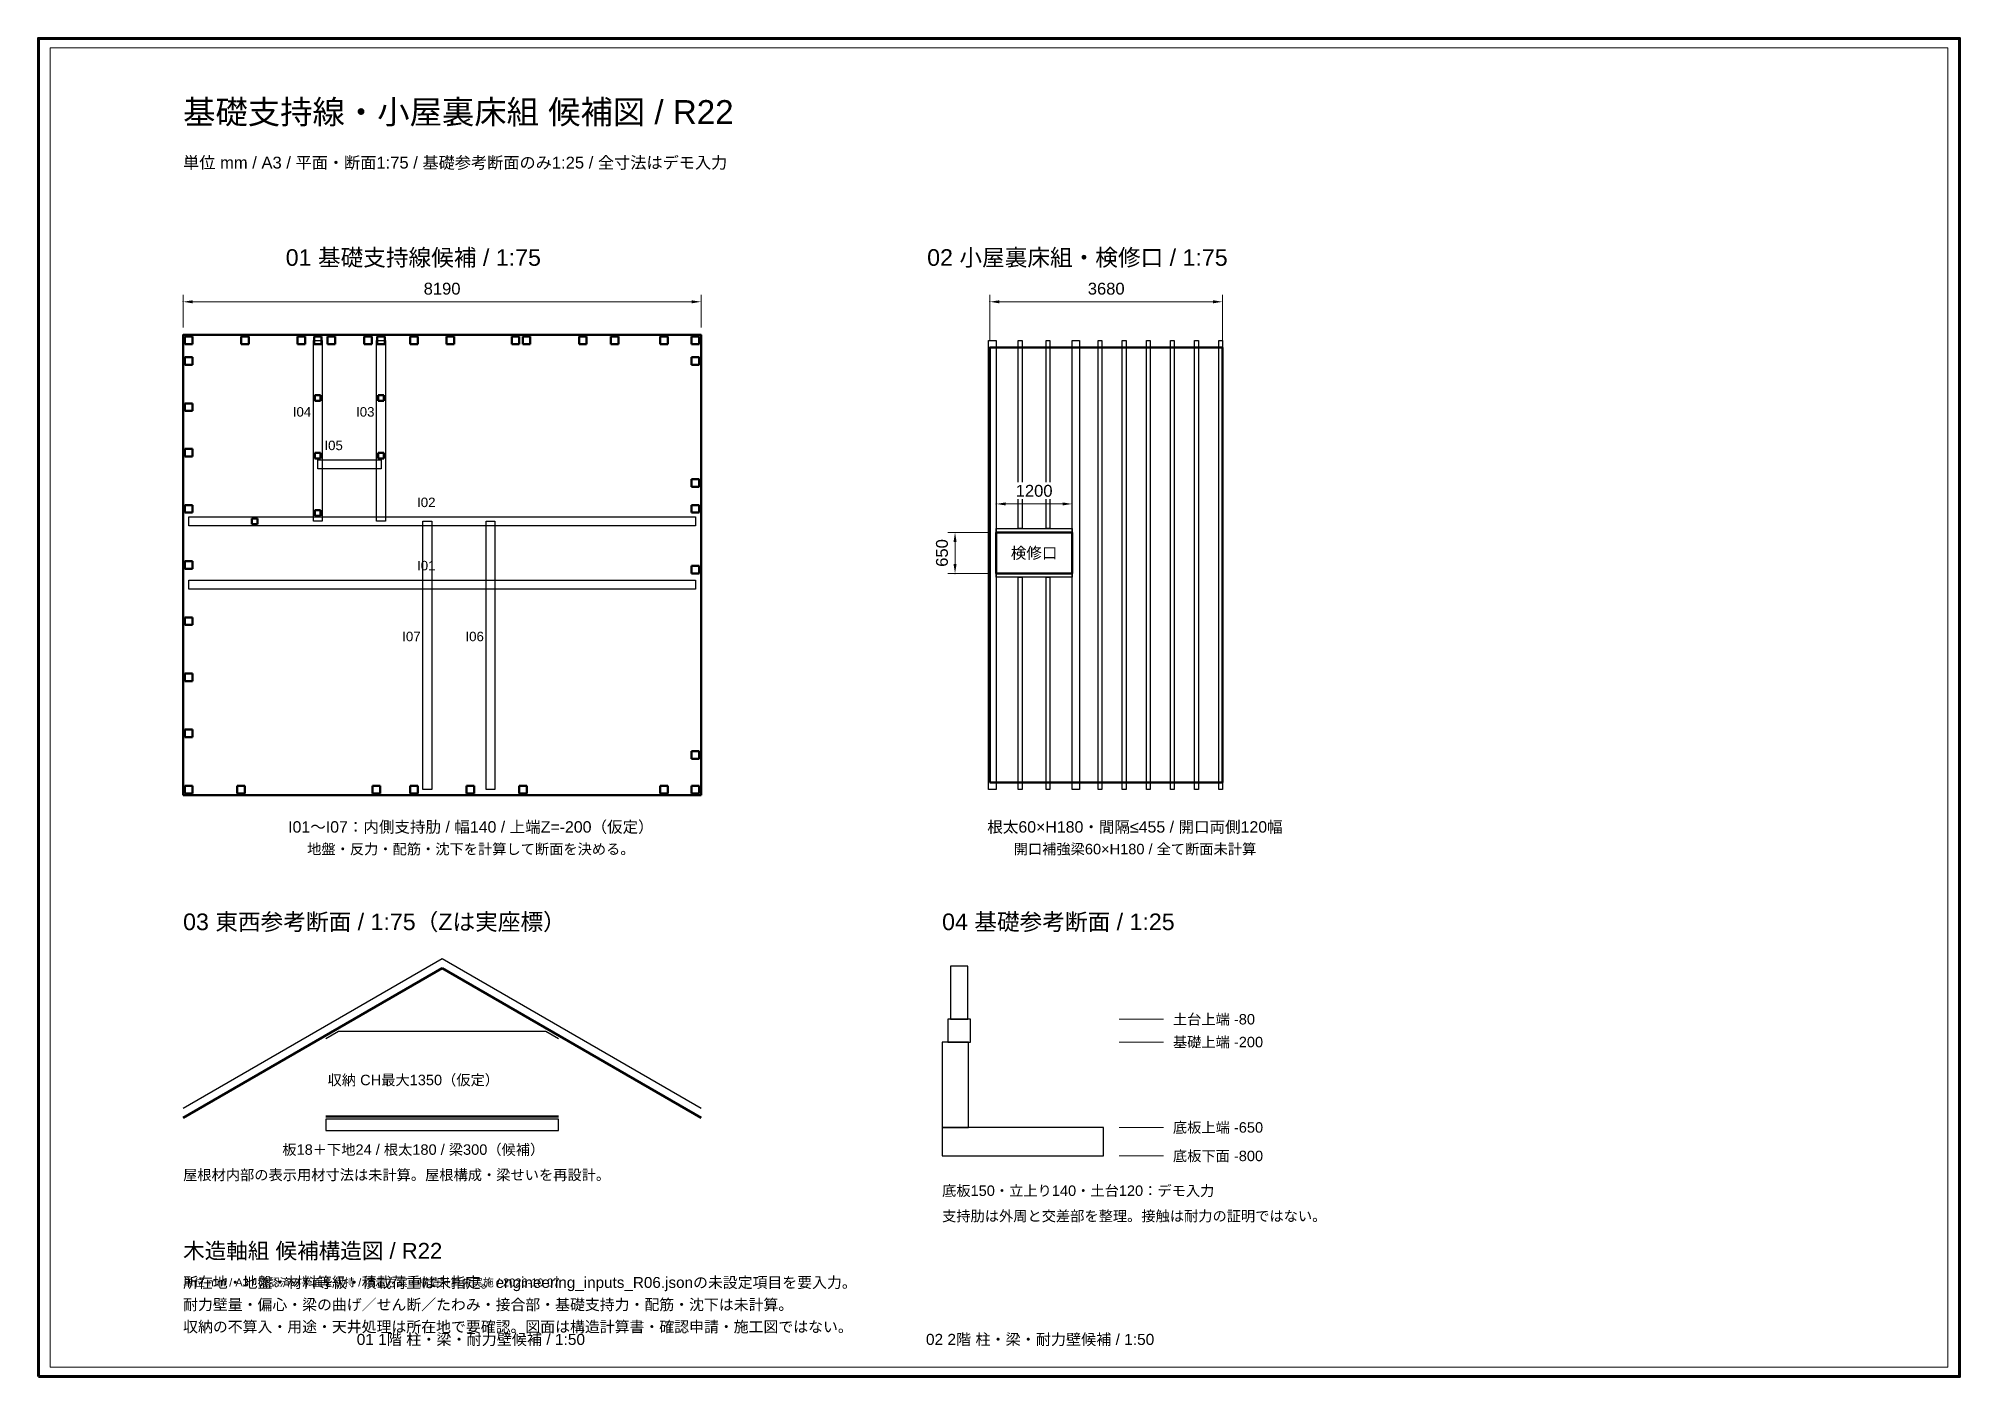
# Paper-space layout 'STRUCTURE_02_A3_1_75' of a CAD drawing. Header units: millimetres. Extents: x 8 to 412, y 8 to 290.
# The model-space entities are those that its viewports show. They can reach past a viewport. Long polylines and large blocks are cut down to what shows.
import ezdxf
from ezdxf.enums import TextEntityAlignment as Align

# ---------------------------------------------------------------- set-up
doc = ezdxf.new("R2010")
doc.units = ezdxf.units.MM
for name, color, linetype, lineweight in [('D-STR-DIM', 7, 'Continuous', 13), ('D-STR-DOOR', 7, 'Continuous', 25), ('D-STR-TXT', 7, 'Continuous', 13), ('D-STR-WALL', 7, 'Continuous', 50), ('D-TTL-FRAM', 7, 'Continuous', 70)]:
    doc.layers.add(name, color=color, linetype=linetype, lineweight=lineweight)
doc.layers.add('D-TTL-VPRT', color=7, linetype='Continuous', plot=False)
doc.styles.add('HOUSE_UNICODE', font='Arial Unicode.ttf')
doc.styles.add('OpenSansCondensed-Light', font='OpenSansCondensed-Light.ttf')
doc.dimstyles.new('EZDXF', dxfattribs={"dimtxt": 0.25, "dimasz": 0.175, "dimexe": 0.375, "dimexo": 0.125, "dimgap": 0.1, "dimtad": 1, "dimlfac": 100, "dimzin": 12, "dimdsep": 46, "dimtxsty": 'OpenSansCondensed-Light', "dimblk": 'ARCHTICK', "dimcen": 2.5, "dimazin": 3, "dimtfac": 0.5, "dimtmove": 2, "dimatfit": 3})

# ---------------------------------------------------------------- blocks, each defined once
blk = doc.blocks.new('_CLOSEDFILLED')
at = {"color": 0, "linetype": 'BYBLOCK'}
blk.add_solid([(-1, 0.16), (0, 0), (-1, -0.16)], dxfattribs=at)
blk = doc.blocks.new('*D5')
at = {"layer": 'D-STR-DIM', "color": 7, "lineweight": 13}
for p, q in [((0, 25392.5), (0, 25912.5)), ((8190, 25392.5), (8190, 25912.5)), ((150, 25800), (8040, 25800))]:
    blk.add_line(p, q, dxfattribs=at)
at = {"layer": 'D-STR-DIM'}
for p in [(0, 25800), (0, 25280), (8190, 25280)]:
    blk.add_point(p, dxfattribs=at)
at = {"layer": 'D-STR-DIM', "color": 7, "xscale": 150, "yscale": 150, "rotation": 180}
blk.add_blockref('_CLOSEDFILLED', (0, 25800), dxfattribs=at)
at = {"layer": 'D-STR-DIM', "color": 7, "xscale": 150, "yscale": 150}
blk.add_blockref('_CLOSEDFILLED', (8190, 25800), dxfattribs=at)
at = {"layer": 'D-STR-DIM', "color": 7, "insert": (4095, 26006.25), "char_height": 187.5, "attachment_point": 5, "style": 'HOUSE_UNICODE', "bg_fill": 3, "box_fill_scale": 1.2, "bg_fill_color": 0}
blk.add_mtext('8190', dxfattribs=at)
blk = doc.blocks.new('*D6')
at = {"layer": 'D-STR-DIM', "color": 7, "lineweight": 13}
for p, q in [((12855, 22267.5), (12855, 22717.5)), ((13005, 22605), (13905, 22605)), ((14055, 22267.5), (14055, 22717.5))]:
    blk.add_line(p, q, dxfattribs=at)
at = {"layer": 'D-STR-DIM'}
for p in [(12855, 22605), (12855, 22155), (14055, 22155)]:
    blk.add_point(p, dxfattribs=at)
at = {"layer": 'D-STR-DIM', "color": 7, "xscale": 150, "yscale": 150, "rotation": 180}
blk.add_blockref('_CLOSEDFILLED', (12855, 22605), dxfattribs=at)
at = {"layer": 'D-STR-DIM', "color": 7, "xscale": 150, "yscale": 150}
blk.add_blockref('_CLOSEDFILLED', (14055, 22605), dxfattribs=at)
at = {"layer": 'D-STR-DIM', "color": 7, "insert": (13455, 22811.25), "char_height": 187.5, "attachment_point": 5, "style": 'HOUSE_UNICODE', "bg_fill": 3, "box_fill_scale": 1.2, "bg_fill_color": 0}
blk.add_mtext('1200', dxfattribs=at)
blk = doc.blocks.new('*D7')
at = {"layer": 'D-STR-DIM', "color": 7, "lineweight": 13}
for p, q in [((12742.5, 22155), (12092.5, 22155)), ((12205, 21655), (12205, 22005)), ((12742.5, 21505), (12092.5, 21505))]:
    blk.add_line(p, q, dxfattribs=at)
at = {"layer": 'D-STR-DIM'}
for p in [(12855, 22155), (12855, 21505)]:
    blk.add_point(p, dxfattribs=at)
at = {"layer": 'D-STR-DIM', "color": 7, "xscale": 150, "yscale": 150}
for p, rotation in [((12205, 22155), 90), ((12205, 21505), 270)]:
    blk.add_blockref('_CLOSEDFILLED', p, dxfattribs=dict(at, rotation=rotation))
at = {"layer": 'D-STR-DIM', "color": 7, "insert": (11998.75, 21830), "char_height": 187.5, "attachment_point": 5, "rotation": 90, "style": 'HOUSE_UNICODE', "bg_fill": 3, "box_fill_scale": 1.2, "bg_fill_color": 0}
blk.add_mtext('650', dxfattribs=at)
at = {"layer": 'D-STR-DIM'}
blk.add_point((12205, 21505), dxfattribs=at)
blk = doc.blocks.new('*D8')
at = {"layer": 'D-STR-DIM', "color": 7, "lineweight": 13}
for p, q in [((12755, 25192.5), (12755, 25912.5)), ((16435, 25192.5), (16435, 25912.5)), ((12905, 25800), (16285, 25800))]:
    blk.add_line(p, q, dxfattribs=at)
at = {"layer": 'D-STR-DIM'}
for p in [(12755, 25800), (12755, 25080), (16435, 25080)]:
    blk.add_point(p, dxfattribs=at)
at = {"layer": 'D-STR-DIM', "color": 7, "xscale": 150, "yscale": 150, "rotation": 180}
blk.add_blockref('_CLOSEDFILLED', (12755, 25800), dxfattribs=at)
at = {"layer": 'D-STR-DIM', "color": 7, "xscale": 150, "yscale": 150}
blk.add_blockref('_CLOSEDFILLED', (16435, 25800), dxfattribs=at)
at = {"layer": 'D-STR-DIM', "color": 7, "insert": (14595, 26006.25), "char_height": 187.5, "attachment_point": 5, "style": 'HOUSE_UNICODE', "bg_fill": 3, "box_fill_scale": 1.2, "bg_fill_color": 0}
blk.add_mtext('3680', dxfattribs=at)

msp = doc.modelspace()

# ---------------------------------------------------------------- linework, layer by layer
at = {"layer": 'D-STR-DIM'}
for p, q in [((14800, 14460), (15500, 14460)), ((14800, 14100), (15500, 14100)), ((14800, 12750), (15500, 12750)), ((14800, 12300), (15500, 12300))]:
    msp.add_line(p, q, dxfattribs=at)
at = {"layer": 'D-STR-DOOR'}
for p, q in [((0, 13054), (4095, 15418.2)), ((4095, 15418.2), (8190, 13054)), ((2255, 14155.9), (2456, 14272)), ((2456, 14272), (5734, 14272)), ((5734, 14272), (5935, 14155.9))]:
    msp.add_line(p, q, dxfattribs=at)
for points in [[(2200, 22330), (2060, 22330), (2060, 25190), (2200, 25190)], [(3200, 22330), (3060, 22330), (3060, 25190), (3200, 25190)], [(12855, 18090), (12735, 18090), (12735, 25190), (12855, 25190)], [(13265, 22215), (13205, 22215), (13205, 25190), (13265, 25190)], [(13705, 22215), (13645, 22215), (13645, 25190), (13705, 25190)], [(14175, 18090), (14055, 18090), (14055, 25190), (14175, 25190)], [(14526.7, 18090), (14466.7, 18090), (14466.7, 25190), (14526.7, 25190)], [(14908.3, 18090), (14848.3, 18090), (14848.3, 25190), (14908.3, 25190)], [(15290, 18090), (15230, 18090), (15230, 25190), (15290, 25190)], [(15671.7, 18090), (15611.7, 18090), (15611.7, 25190), (15671.7, 25190)], [(16053.3, 18090), (15993.3, 18090), (15993.3, 25190), (16053.3, 25190)], [(16435, 18090), (16375, 18090), (16375, 25190), (16435, 25190)], [(3130, 23160), (2130, 23160), (2130, 23300), (3130, 23300)], [(8100, 22260), (90, 22260), (90, 22400), (8100, 22400)], [(3930, 18090), (3790, 18090), (3790, 22330), (3930, 22330)], [(4930, 18090), (4790, 18090), (4790, 22330), (4930, 22330)], [(14055, 22155), (12855, 22155), (12855, 22215), (14055, 22215)], [(8100, 21260), (90, 21260), (90, 21400), (8100, 21400)], [(14055, 21445), (12855, 21445), (12855, 21505), (14055, 21505)], [(13265, 18090), (13205, 18090), (13205, 21445), (13265, 21445)], [(13705, 18090), (13645, 18090), (13645, 21445), (13705, 21445)], [(12135, 14460), (12405, 14460), (12405, 15300), (12135, 15300)], [(12090, 14100), (12450, 14100), (12450, 14460), (12090, 14460)], [(12000, 12750), (12420, 12750), (12420, 14100), (12000, 14100)], [(2255, 12700), (5935, 12700), (5935, 12880), (2255, 12880)], [(12000, 12300), (14550, 12300), (14550, 12750), (12000, 12750)]]:
    msp.add_lwpolyline(points, close=True, dxfattribs=at)
at = {"layer": 'D-STR-WALL'}
for p, q in [((0, 18000), (0, 25280)), ((0, 25280), (8190, 25280)), ((30, 25130), (30, 25250)), ((30, 25250), (150, 25250)), ((150, 25250), (150, 25130)), ((920, 25130), (920, 25250)), ((920, 25250), (1040, 25250)), ((1040, 25250), (1040, 25130)), ((1810, 25130), (1810, 25250)), ((1810, 25250), (1930, 25250)), ((1930, 25250), (1930, 25130)), ((2070, 25130), (2070, 25250)), ((2070, 25250), (2190, 25250)), ((2190, 25250), (2190, 25130)), ((2285, 25130), (2285, 25250)), ((2285, 25250), (2405, 25250)), ((2405, 25250), (2405, 25130)), ((2865, 25130), (2865, 25250)), ((2865, 25250), (2985, 25250)), ((2985, 25250), (2985, 25130)), ((3070, 25130), (3070, 25250)), ((3070, 25250), (3190, 25250)), ((3190, 25250), (3190, 25130)), ((3590, 25130), (3590, 25250)), ((3590, 25250), (3710, 25250)), ((3710, 25250), (3710, 25130)), ((4165, 25130), (4165, 25250)), ((4165, 25250), (4285, 25250)), ((4285, 25250), (4285, 25130)), ((5195, 25130), (5195, 25250)), ((5195, 25250), (5315, 25250)), ((5315, 25250), (5315, 25130)), ((5370, 25130), (5370, 25250)), ((5370, 25250), (5490, 25250)), ((5490, 25250), (5490, 25130)), ((6260, 25130), (6260, 25250)), ((6260, 25250), (6380, 25250)), ((6380, 25250), (6380, 25130)), ((6765, 25130), (6765, 25250)), ((6765, 25250), (6885, 25250)), ((6885, 25250), (6885, 25130)), ((7545, 25130), (7545, 25250)), ((7545, 25250), (7665, 25250)), ((7665, 25250), (7665, 25130)), ((8040, 25130), (8040, 25250)), ((8040, 25250), (8160, 25250)), ((8160, 25250), (8160, 25130)), ((8190, 25280), (8190, 18000)), ((150, 25130), (30, 25130)), ((30, 24805), (30, 24925)), ((30, 24925), (150, 24925)), ((150, 24925), (150, 24805)), ((1040, 25130), (920, 25130)), ((1930, 25130), (1810, 25130)), ((2190, 25130), (2070, 25130)), ((2405, 25130), (2285, 25130)), ((2985, 25130), (2865, 25130)), ((3190, 25130), (3070, 25130)), ((3710, 25130), (3590, 25130)), ((4285, 25130), (4165, 25130)), ((5315, 25130), (5195, 25130)), ((5490, 25130), (5370, 25130)), ((6380, 25130), (6260, 25130)), ((6885, 25130), (6765, 25130)), ((7665, 25130), (7545, 25130)), ((8160, 25130), (8040, 25130)), ((8040, 24805), (8040, 24925)), ((8040, 24925), (8160, 24925)), ((8160, 24925), (8160, 24805)), ((12755, 18200), (12755, 25080)), ((12755, 25080), (16435, 25080)), ((16435, 25080), (16435, 18200)), ((150, 24805), (30, 24805)), ((8160, 24805), (8040, 24805)), ((2085, 24235), (2085, 24325)), ((2085, 24325), (2175, 24325)), ((2175, 24325), (2175, 24235)), ((3085, 24235), (3085, 24325)), ((3085, 24325), (3175, 24325)), ((3175, 24325), (3175, 24235)), ((30, 24075), (30, 24195)), ((30, 24195), (150, 24195)), ((150, 24075), (30, 24075)), ((150, 24195), (150, 24075)), ((2175, 24235), (2085, 24235)), ((3175, 24235), (3085, 24235)), ((30, 23355), (30, 23475)), ((30, 23475), (150, 23475)), ((150, 23475), (150, 23355)), ((2085, 23325), (2085, 23415)), ((2085, 23415), (2175, 23415)), ((2175, 23415), (2175, 23325)), ((3085, 23325), (3085, 23415)), ((3085, 23415), (3175, 23415)), ((3175, 23415), (3175, 23325)), ((150, 23355), (30, 23355)), ((2175, 23325), (2085, 23325)), ((3175, 23325), (3085, 23325)), ((8040, 22875), (8040, 22995)), ((8040, 22995), (8160, 22995)), ((8160, 22875), (8040, 22875)), ((8160, 22995), (8160, 22875)), ((30, 22467.5), (30, 22587.5)), ((30, 22587.5), (150, 22587.5)), ((150, 22587.5), (150, 22467.5)), ((2085, 22415), (2085, 22505)), ((2085, 22505), (2175, 22505)), ((2175, 22505), (2175, 22415)), ((8040, 22467.5), (8040, 22587.5)), ((8040, 22587.5), (8160, 22587.5)), ((8160, 22587.5), (8160, 22467.5)), ((150, 22467.5), (30, 22467.5)), ((1085, 22285), (1085, 22375)), ((1085, 22375), (1175, 22375)), ((1175, 22285), (1085, 22285)), ((1175, 22375), (1175, 22285)), ((2175, 22415), (2085, 22415)), ((8160, 22467.5), (8040, 22467.5)), ((12855, 21505), (12855, 22155)), ((12855, 22155), (14055, 22155)), ((14055, 22155), (14055, 21505)), ((30, 21580), (30, 21700)), ((30, 21700), (150, 21700)), ((150, 21580), (30, 21580)), ((150, 21700), (150, 21580)), ((8040, 21505), (8040, 21625)), ((8040, 21625), (8160, 21625)), ((8160, 21625), (8160, 21505)), ((8160, 21505), (8040, 21505)), ((14055, 21505), (12855, 21505)), ((30, 20692.5), (30, 20812.5)), ((30, 20812.5), (150, 20812.5)), ((150, 20692.5), (30, 20692.5)), ((150, 20812.5), (150, 20692.5)), ((30, 19805), (30, 19925)), ((30, 19925), (150, 19925)), ((150, 19805), (30, 19805)), ((150, 19925), (150, 19805)), ((30, 18917.5), (30, 19037.5)), ((30, 19037.5), (150, 19037.5)), ((150, 18917.5), (30, 18917.5)), ((150, 19037.5), (150, 18917.5)), ((8040, 18575), (8040, 18695)), ((8040, 18695), (8160, 18695)), ((8160, 18575), (8040, 18575)), ((8160, 18695), (8160, 18575)), ((8190, 18000), (0, 18000)), ((30, 18030), (30, 18150)), ((30, 18150), (150, 18150)), ((150, 18030), (30, 18030)), ((150, 18150), (150, 18030)), ((855, 18030), (855, 18150)), ((855, 18150), (975, 18150)), ((975, 18030), (855, 18030)), ((975, 18150), (975, 18030)), ((2995, 18030), (2995, 18150)), ((2995, 18150), (3115, 18150)), ((3115, 18030), (2995, 18030)), ((3115, 18150), (3115, 18030)), ((3590, 18030), (3590, 18150)), ((3590, 18150), (3710, 18150)), ((3710, 18030), (3590, 18030)), ((3710, 18150), (3710, 18030)), ((4480, 18030), (4480, 18150)), ((4480, 18150), (4600, 18150)), ((4600, 18030), (4480, 18030)), ((4600, 18150), (4600, 18030)), ((5315, 18030), (5315, 18150)), ((5315, 18150), (5435, 18150)), ((5435, 18030), (5315, 18030)), ((5435, 18150), (5435, 18030)), ((7545, 18030), (7545, 18150)), ((7545, 18150), (7665, 18150)), ((7665, 18030), (7545, 18030)), ((7665, 18150), (7665, 18030)), ((8040, 18030), (8040, 18150)), ((8040, 18150), (8160, 18150)), ((8160, 18030), (8040, 18030)), ((8160, 18150), (8160, 18030)), ((16435, 18200), (12755, 18200)), ((0, 12904), (4095, 15268.2)), ((4095, 15268.2), (8190, 12904)), ((2255, 12922), (5935, 12922))]:
    msp.add_line(p, q, dxfattribs=at)

# ---------------------------------------------------------------- texts
at = {"layer": 'D-STR-TXT', "style": 'HOUSE_UNICODE'}
for s, height, p in [('基礎支持線・小屋裏床組 候補図 / R22', 375, (0, 28800)), ('単位 mm / A3 / 平面・断面1:75 / 基礎参考断面のみ1:25 / 全寸法はデモ入力', 187.5, (0, 28000)), ('03 東西参考断面 / 1:75（Zは実座標）', 262.5, (0, 16000)), ('04 基礎参考断面 / 1:25', 262.5, (12000, 16000)), ('土台上端 -80', 165, (15650, 14460)), ('基礎上端 -200', 165, (15650, 14100)), ('底板上端 -650', 165, (15650, 12750)), ('底板下面 -800', 165, (15650, 12300)), ('屋根材内部の表示用材寸法は未計算。屋根構成・梁せいを再設計。', 165, (0, 12000)), ('底板150・立上り140・土台120：デモ入力', 165, (12000, 11750)), ('支持肋は外周と交差部を整理。接触は耐力の証明ではない。', 165, (12000, 11350)), ('木造軸組 候補構造図 / R22', 250, (0, 10800)), ('所在地・地盤・材料等級・積載荷重は未指定。engineering_inputs_R06.jsonの未設定項目を要入力。', 172.5, (0, 10300)), ('単位 mm / A3 / 確認済み平面を保持 / 演示方案・構造計算未実施 / 2026-10-07', 125, (0, 10300)), ('耐力壁量・偏心・梁の曲げ／せん断／たわみ・接合部・基礎支持力・配筋・沈下は未計算。', 172.5, (0, 9950)), ('収納の不算入・用途・天井処理は所在地で要確認。図面は構造計算書・確認申請・施工図ではない。', 172.5, (0, 9600))]:
    msp.add_text(s, height=height, dxfattribs=at).set_placement(p, align=Align.MIDDLE_LEFT)
for s, height, p in [('01 基礎支持線候補 / 1:75', 262.5, (3640, 26500)), ('02 小屋裏床組・検修口 / 1:75', 262.5, (14140, 26500)), ('I04', 150, (1880, 24060)), ('I03', 150, (2880, 24060)), ('I05', 150, (2380, 23530)), ('I02', 150, (3845, 22630)), ('検修口', 180, (13455, 21830)), ('I01', 150, (3845, 21630)), ('I07', 150, (3610, 20510)), ('I06', 150, (4610, 20510)), ('I01～I07：内側支持肋 / 幅140 / 上端Z=-200（仮定）', 180, (4550, 17500)), ('根太60×H180・間隔≤455 / 開口両側120幅', 180, (15050, 17500)), ('地盤・反力・配筋・沈下を計算して断面を決める。', 165, (4550, 17150)), ('開口補強梁60×H180 / 全て断面未計算', 165, (15050, 17150)), ('収納 CH最大1350（仮定）', 165, (3640, 13500)), ('板18＋下地24 / 根太180 / 梁300（候補）', 165, (3640, 12400)), ('01 1階 柱・梁・耐力壁候補 / 1:50', 175, (4550, 9400)), ('02 2階 柱・梁・耐力壁候補 / 1:50', 175, (13550, 9400))]:
    msp.add_text(s, height=height, dxfattribs=at).set_placement(p, align=Align.MIDDLE_CENTER)

# ---------------------------------------------------------------- next in the draw order: dimensions: what is measured, and where the dimension line sits
at = {"layer": 'D-STR-DIM'}
for base, p1, p2, picture, middle in [((0, 25800), (0, 25280), (8190, 25280), '*D5', (4095, 26006.2)), ((12755, 25800), (12755, 25080), (16435, 25080), '*D8', (14595, 26006.2)), ((12855, 22605), (12855, 22155), (14055, 22155), '*D6', (13455, 22811.2))]:
    dim = msp.add_linear_dim(base=base, p1=p1, p2=p2, dimstyle='EZDXF', override={"dimtxt": 187.5, "dimasz": 150, "dimexe": 112.5, "dimexo": 112.5, "dimgap": 112.5, "dimtad": 1, "dimdec": 0, "dimlfac": 1, "dimlunit": 2, "dimtxsty": 'HOUSE_UNICODE', "dimclrd": 7, "dimclre": 7, "dimclrt": 7, "dimlwd": 13, "dimlwe": 13}, dxfattribs=at)
    dim.commit()
    dim.dimension.update_dxf_attribs({"geometry": picture, "text_midpoint": middle})

# ---------------------------------------------------------------- next in the draw order: dimensions: what is measured, and where the dimension line sits
dim = msp.add_linear_dim(base=(12205, 21505), p1=(12855, 21505), p2=(12855, 22155), angle=90, dimstyle='EZDXF', override={"dimtxt": 187.5, "dimasz": 150, "dimexe": 112.5, "dimexo": 112.5, "dimgap": 112.5, "dimtad": 1, "dimdec": 0, "dimlfac": 1, "dimlunit": 2, "dimtxsty": 'HOUSE_UNICODE', "dimclrd": 7, "dimclre": 7, "dimclrt": 7, "dimlwd": 13, "dimlwe": 13}, dxfattribs=at)
dim.commit()
dim.dimension.update_dxf_attribs({"geometry": '*D7', "text_midpoint": (11998.8, 21830)})

psp = doc.layouts.new('STRUCTURE_02_A3_1_75')

# ---------------------------------------------------------------- linework, layer by layer
at = {"layer": 'D-TTL-FRAM'}
psp.add_lwpolyline([(7.5, 7.5), (412.5, 7.5), (412.5, 289.5), (7.5, 289.5)], close=True, dxfattribs=at)

# ---------------------------------------------------------------- viewports
at = {"layer": 'D-TTL-VPRT'}
psp.add_viewport(center=(210, 148.5), size=(400, 278), view_center_point=(12900, 19387.5), view_height=20850, dxfattribs=at)

doc.saveas('drawing.dxf')
